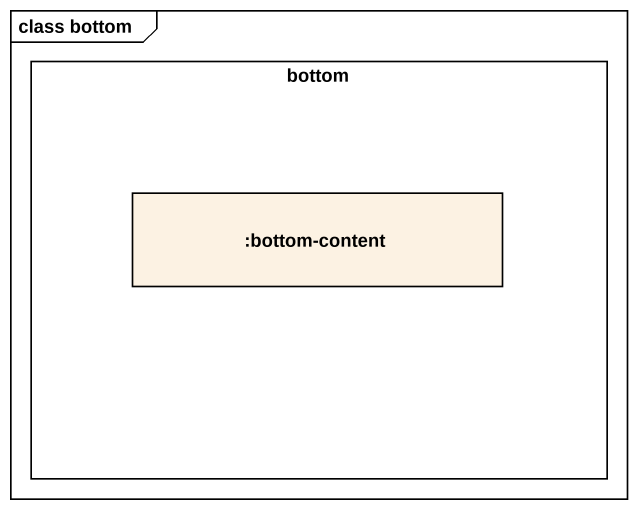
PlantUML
@startuml
mainframe class bottom
rectangle "bottom" as bottom_ {
  rectangle ":bottom-content" as bottom_content
}
@enduml
